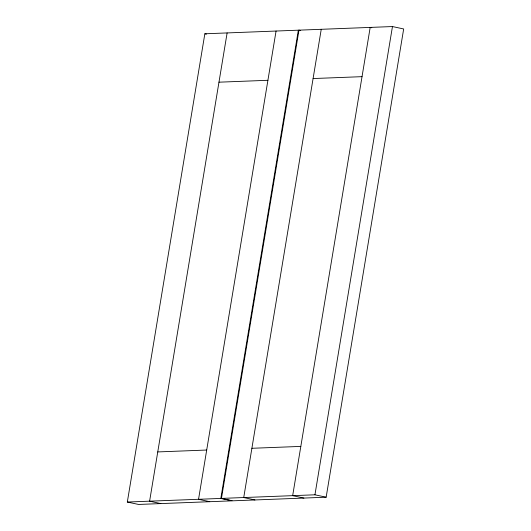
<?xml version="1.0" encoding="UTF-8"?>
<svg xmlns="http://www.w3.org/2000/svg" width="531" height="531" viewBox="0 0 531 531"><rect width="100%" height="100%" fill="white"/><g stroke="black" fill="none" stroke-linecap="round" stroke-linejoin="round"><path stroke-width="0.8" d="M127.327 502.034L220.823 498.43L232.034 500.839L138.538 504.45L127.327 502.034L204.847 33.792L298.342 30.181L299.942 30.526M227.122 32.929L149.603 501.178L160.813 503.587M276.067 31.044L198.548 499.286L209.758 501.702M220.823 498.43L298.342 30.181M221.454 498.403L298.966 30.161L392.462 26.55L403.673 28.966L326.153 497.208L232.658 500.819L221.454 498.403L314.943 494.799L326.153 497.208M321.242 29.298L243.729 497.547L254.933 499.956M314.943 494.799L392.462 26.55M218.971 82.186L267.909 80.294M313.091 78.548L362.036 76.663M157.76 451.927L206.698 450.036M251.88 448.29L300.825 446.405M371.786 27.751L370.187 27.413L292.667 495.655L303.878 498.071M298.966 30.161L300.573 30.506M204.847 33.792L206.446 34.137"/></g></svg>
